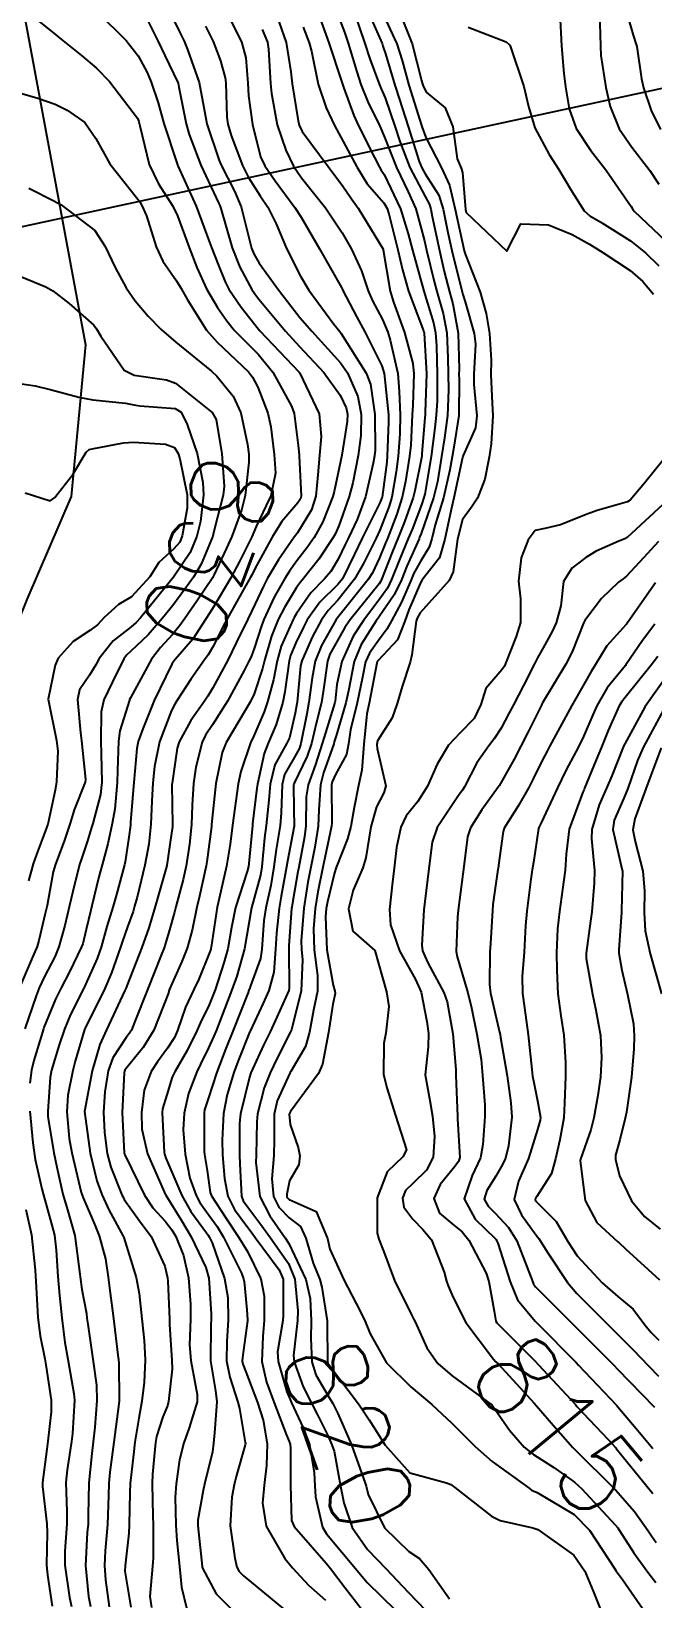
# Model space of a CAD drawing. Header units: metres. Extents: x 307586 to 320046, y 7427249 to 7434250.
# Drawn here: x 319559.4 to 319589.6, y 7427753.2 to 7427829.3 of the extents above; entities that cross this region are included whole.
import ezdxf
from ezdxf.enums import TextEntityAlignment as Align

# ---------------------------------------------------------------- set-up
doc = ezdxf.new("R2010")
doc.units = ezdxf.units.M
doc.header["$MEASUREMENT"] = 0
doc.linetypes.add('CONTINUO', pattern=[0])
for name, color, linetype in [('Cotas', 45, 'Continuous'), ('Curvas de Nivel 1m', 11, 'Continuous'), ('Curvas de Nivel 5m', 15, 'Continuous'), ('TEXTO', 45, 'Continuous'), ('Vias Secundárias', 230, 'Continuous')]:
    doc.layers.add(name, color=color, linetype=linetype)
doc.styles.add('Style-STANDARD', font='STANDARD.shx')

msp = doc.modelspace()

# ---------------------------------------------------------------- linework, layer by layer
at = {"layer": 'Curvas de Nivel 1m', "flags": 128}
for points, elevation in [([(319562.623, 7427830.195), (319564.018, 7427828.826), (319564.596, 7427828.085), (319565.04, 7427827.266), (319565.233, 7427826.81), (319565.565, 7427825.797), (319565.849, 7427824.801), (319566.491, 7427822.833), (319566.504, 7427822.79), (319566.515, 7427822.773), (319566.532, 7427822.738), (319567.414, 7427820.781), (319567.968, 7427819.298), (319568.155, 7427818.773), (319568.475, 7427817.958), (319568.819, 7427817.118), (319569.006, 7427816.762), (319569.594, 7427815.893), (319570.444, 7427814.812), (319570.507, 7427814.739), (319572.413, 7427812.731), (319572.449, 7427812.683), (319573.389, 7427810.71), (319573.477, 7427809.609), (319573.391, 7427808.71), (319573.315, 7427807.749), (319573.218, 7427806.711), (319573.006, 7427806.044), (319572.325, 7427804.938), (319572.236, 7427804.808), (319572.169, 7427804.722), (319571.405, 7427803.63), (319570.881, 7427802.734), (319570.684, 7427802.341), (319570.28, 7427801.484), (319569.927, 7427800.745), (319569.38, 7427799.629), (319568.95, 7427798.759), (319568.229, 7427797.415), (319567.987, 7427797.011), (319567.814, 7427796.774), (319567.157, 7427795.837), (319566.589, 7427794.786), (319566.5, 7427794.485), (319566.248, 7427792.789), (319566.242, 7427792.719), (319566.269, 7427790.789), (319566.26, 7427790.68), (319566.138, 7427789.812), (319566.009, 7427788.908), (319565.985, 7427788.792), (319565.942, 7427788.614), (319565.425, 7427786.8), (319565.119, 7427785.773), (319564.782, 7427784.809), (319564.054, 7427782.949), (319564.017, 7427782.856), (319564.003, 7427782.821), (319563.96, 7427782.729), (319563.067, 7427780.824), (319562.741, 7427780.11), (319562.365, 7427778.835), (319561.994, 7427776.851), (319562.278, 7427774.835), (319562.599, 7427773.489), (319562.834, 7427772.826), (319563.185, 7427772.08), (319563.876, 7427770.811), (319563.912, 7427770.739), (319564.5, 7427768.804), (319564.645, 7427768.032), (319564.783, 7427766.801), (319564.899, 7427765.748), (319564.944, 7427764.799), (319564.891, 7427763.73), (319564.785, 7427762.8), (319564.632, 7427761.975), (319564.439, 7427760.804), (319564.369, 7427760.219), (319564.221, 7427758.805), (319564.198, 7427758.366), (319564.167, 7427756.806), (319564.146, 7427756.397), (319563.964, 7427754.807), (319563.962, 7427754.556), (319564.246, 7427752.804)], 828), ([(319564.63, 7427830.647), (319565.558, 7427828.806), (319565.897, 7427828.101), (319566.528, 7427826.791), (319566.543, 7427826.751), (319566.581, 7427826.557), (319566.929, 7427824.786), (319567.078, 7427824.262), (319567.642, 7427822.779), (319568.514, 7427820.914), (319568.562, 7427820.818), (319568.585, 7427820.769), (319568.615, 7427820.665), (319569.166, 7427818.76), (319569.538, 7427817.818), (319570.119, 7427816.745), (319570.258, 7427816.54), (319570.458, 7427816.28), (319571.748, 7427814.727), (319572.432, 7427813.98), (319573.601, 7427812.708), (319574.402, 7427811.621), (319574.699, 7427810.998), (319574.764, 7427810.694), (319574.748, 7427810.334), (319574.483, 7427808.698), (319574.357, 7427808.087), (319574.105, 7427806.943), (319574.043, 7427806.703), (319573.564, 7427805.475), (319573.138, 7427804.712), (319572.804, 7427804.226), (319572.306, 7427803.574), (319571.942, 7427803.08), (319571.72, 7427802.726), (319571.203, 7427801.812), (319570.705, 7427800.736), (319570.587, 7427800.418), (319570.252, 7427799.378), (319570.076, 7427798.912), (319569.991, 7427798.744), (319569.739, 7427798.249), (319568.937, 7427796.759), (319568.211, 7427795.612), (319567.867, 7427795.113), (319567.707, 7427794.775), (319567.399, 7427793.563), (319567.285, 7427792.779), (319567.221, 7427791.72), (319567.183, 7427790.78), (319567.095, 7427789.824), (319566.935, 7427788.782), (319566.789, 7427788.11), (319566.427, 7427786.787), (319566.357, 7427786.531), (319566.084, 7427785.562), (319565.913, 7427784.955), (319565.856, 7427784.793), (319565.725, 7427784.45), (319565.064, 7427782.805), (319564.447, 7427781.216), (319564.283, 7427780.808), (319564.185, 7427780.654), (319564.028, 7427780.45), (319563.376, 7427779.457), (319563.152, 7427778.823), (319562.982, 7427777.814), (319562.914, 7427776.826), (319562.963, 7427775.83), (319563.105, 7427774.823), (319563.279, 7427774.153), (319563.817, 7427772.812), (319563.852, 7427772.731), (319563.931, 7427772.594), (319564.663, 7427771.545), (319565.229, 7427770.797), (319565.891, 7427769.35), (319566.019, 7427768.789), (319566.039, 7427768.631), (319566.118, 7427766.787), (319566.127, 7427766.52), (319566.239, 7427764.786), (319566.254, 7427764.36), (319566.076, 7427762.787), (319566.019, 7427762.58), (319565.805, 7427762.034), (319565.495, 7427761.094), (319565.438, 7427760.794), (319565.305, 7427759.259), (319565.285, 7427758.795), (319565.314, 7427757.227), (319565.325, 7427756.794), (319565.326, 7427755.187), (319565.298, 7427754.794), (319565.164, 7427753.33), (319565.251, 7427752.794)], 827), ([(319565.841, 7427830.802), (319566.61, 7427829.239), (319566.826, 7427828.788), (319567.003, 7427828.382), (319567.567, 7427826.78), (319567.781, 7427825.568), (319567.941, 7427824.776), (319568.536, 7427823.004), (319568.632, 7427822.769), (319569.272, 7427821.51), (319569.604, 7427820.754), (319569.972, 7427819.267), (319570.098, 7427818.746), (319570.21, 7427818.474), (319570.476, 7427818.023), (319571.412, 7427816.731), (319572.45, 7427815.384), (319573.03, 7427814.714), (319574.42, 7427813.189), (319574.764, 7427812.695), (319575.262, 7427811.547), (319575.423, 7427810.685), (319575.408, 7427809.654), (319575.273, 7427808.686), (319575.019, 7427807.359), (319574.843, 7427806.692), (319574.329, 7427805.279), (319574.156, 7427804.87), (319574.063, 7427804.703), (319573.364, 7427803.653), (319572.623, 7427802.717), (319572.47, 7427802.54), (319572.289, 7427802.29), (319571.694, 7427801.311), (319571.4, 7427800.729), (319571.074, 7427799.919), (319570.729, 7427798.735), (319570.63, 7427798.345), (319570.227, 7427797.12), (319570.047, 7427796.743), (319569.791, 7427796.319), (319568.878, 7427794.76), (319568.681, 7427794.277), (319568.374, 7427792.767), (319568.164, 7427790.781), (319568.152, 7427790.679), (319567.93, 7427788.968), (319567.898, 7427788.772), (319567.574, 7427787.31), (319567.455, 7427786.776), (319567.221, 7427785.649), (319566.98, 7427784.781), (319566.723, 7427784.127), (319566.125, 7427782.789), (319566.102, 7427782.74), (319566.051, 7427782.57), (319565.363, 7427780.797), (319564.852, 7427779.97), (319564.005, 7427778.927), (319563.957, 7427778.857), (319563.94, 7427778.811), (319563.931, 7427778.74), (319563.831, 7427776.812), (319563.922, 7427774.842), (319563.928, 7427774.81), (319563.932, 7427774.79), (319563.952, 7427774.747), (319564.903, 7427772.8), (319565.319, 7427772.188), (319565.92, 7427771.528), (319566.24, 7427771.111), (319566.43, 7427770.785), (319566.806, 7427769.874), (319567.046, 7427768.778), (319567.139, 7427767.509), (319567.138, 7427766.777), (319567.095, 7427765.527), (319567.155, 7427764.777), (319567.464, 7427763.125), (319567.462, 7427762.774), (319567.072, 7427761.505), (319566.82, 7427760.78), (319566.613, 7427759.949), (319566.447, 7427758.783), (319566.397, 7427758.143), (319566.433, 7427756.783), (319566.476, 7427756.038), (319566.6, 7427754.781), (319566.711, 7427753.772), (319566.947, 7427752.777)], 826), ([(319568.632, 7427830.696), (319569.609, 7427828.755), (319569.831, 7427827.987), (319569.929, 7427826.75), (319569.96, 7427826.132), (319570.146, 7427824.746), (319570.54, 7427823.179), (319570.74, 7427822.738), (319571.246, 7427822.012), (319572.201, 7427820.723), (319572.506, 7427820.255), (319573.401, 7427818.711), (319574.464, 7427816.836), (319574.509, 7427816.745), (319574.53, 7427816.699), (319575.192, 7427815.43), (319575.597, 7427814.683), (319576.418, 7427813.036), (319576.536, 7427812.669), (319576.555, 7427812.525), (319576.74, 7427810.667), (319576.75, 7427810.304), (319576.688, 7427808.667), (319576.66, 7427808.367), (319576.431, 7427806.669), (319576.414, 7427806.598), (319576.341, 7427806.429), (319575.475, 7427804.683), (319575.096, 7427803.903), (319574.509, 7427802.697), (319574.29, 7427802.423), (319573.419, 7427801.571), (319572.802, 7427800.715), (319572.621, 7427800.363), (319572.256, 7427799.59), (319571.99, 7427798.979), (319571.921, 7427798.723), (319571.725, 7427797.228), (319571.622, 7427796.726), (319571.304, 7427795.637), (319570.913, 7427794.733), (319570.707, 7427794.223), (319570.385, 7427792.738), (319570.362, 7427792.548), (319570.154, 7427790.812), (319570.145, 7427790.74), (319569.973, 7427788.895), (319569.951, 7427788.743), (319569.886, 7427788.509), (319569.323, 7427786.752), (319569.128, 7427785.789), (319568.949, 7427784.757), (319568.762, 7427784.07), (319568.342, 7427782.766), (319568.046, 7427782.031), (319567.629, 7427781.182), (319567.451, 7427780.776), (319566.978, 7427779.821), (319566.373, 7427778.786), (319566.258, 7427778.53), (319565.992, 7427777.665), (319565.785, 7427776.992), (319565.764, 7427776.792), (319565.856, 7427774.889), (319565.878, 7427774.791), (319565.951, 7427774.599), (319566.723, 7427772.782), (319567.158, 7427772.01), (319567.915, 7427770.97), (319567.999, 7427770.854), (319568.054, 7427770.768), (319568.189, 7427770.485), (319568.797, 7427768.756), (319568.953, 7427767.833), (319568.971, 7427766.753), (319568.901, 7427765.7), (319568.882, 7427764.754), (319569.042, 7427763.968), (319569.439, 7427762.746), (319569.511, 7427762.445), (319569.793, 7427760.796), (319569.803, 7427760.74), (319569.792, 7427760.689), (319569.364, 7427759.151), (319569.261, 7427758.748), (319569.147, 7427758.14), (319569.073, 7427756.75), (319569.291, 7427755.175), (319569.393, 7427754.745), (319569.5, 7427754.533), (319569.709, 7427754.321), (319571.65, 7427752.72)], 824), ([(319574.048, 7427830.706), (319574.611, 7427829.237), (319574.787, 7427828.697), (319575.206, 7427827.308), (319575.409, 7427826.688), (319575.745, 7427825.853), (319576.325, 7427824.674), (319576.555, 7427824.14), (319577.129, 7427822.664), (319577.706, 7427821.474), (319578.069, 7427820.654), (319578.49, 7427819.102), (319578.594, 7427818.648), (319578.96, 7427817.134), (319579.095, 7427816.641), (319579.399, 7427815.583), (319579.579, 7427814.633), (319579.63, 7427813.427), (319579.64, 7427812.632), (319579.649, 7427811.875), (319579.614, 7427810.632), (319579.465, 7427809.545), (319579.321, 7427808.636), (319579.118, 7427807.406), (319578.926, 7427806.641), (319578.325, 7427804.906), (319578.257, 7427804.717), (319578.226, 7427804.651), (319577.635, 7427803.325), (319577.371, 7427802.659), (319577.023, 7427801.925), (319576.275, 7427800.848), (319576.144, 7427800.672), (319575.428, 7427799.509), (319575.078, 7427798.687), (319574.801, 7427797.263), (319574.683, 7427796.693), (319574.207, 7427795.092), (319574.113, 7427794.792), (319574.087, 7427794.701), (319573.6, 7427793.287), (319573.45, 7427792.707), (319573.371, 7427791.497), (319573.335, 7427790.708), (319573.171, 7427789.676), (319572.979, 7427788.711), (319572.837, 7427787.992), (319572.643, 7427786.715), (319572.517, 7427785.145), (319572.529, 7427784.713), (319572.577, 7427784.211), (319572.513, 7427782.713), (319572.034, 7427780.826), (319572.006, 7427780.748), (319571.991, 7427780.72), (319571.334, 7427779.406), (319571.008, 7427778.73), (319570.716, 7427778.012), (319570.386, 7427776.736), (319570.354, 7427776.361), (319570.324, 7427774.736), (319570.312, 7427774.382), (319570.509, 7427772.734), (319570.982, 7427771.788), (319571.741, 7427770.722), (319571.909, 7427770.456), (319572.742, 7427768.707), (319572.949, 7427767.779), (319573.001, 7427766.703), (319572.986, 7427765.839), (319573.024, 7427764.702), (319573.219, 7427764.085), (319573.819, 7427763.064), (319574.052, 7427762.688), (319574.29, 7427762.203), (319574.944, 7427760.678), (319575.614, 7427758.823), (319575.657, 7427758.671), (319575.759, 7427758.278), (319576.553, 7427756.662), (319577.731, 7427755.502), (319578.245, 7427755.159), (319578.702, 7427754.635), (319579.702, 7427753.203)], 819), ([(319575.067, 7427830.252), (319575.598, 7427828.685), (319575.847, 7427827.933), (319576.309, 7427826.674), (319576.389, 7427826.481), (319576.577, 7427826.036), (319577.061, 7427824.665), (319577.295, 7427823.92), (319577.778, 7427822.658), (319578.519, 7427821.256), (319578.736, 7427820.868), (319578.802, 7427820.646), (319578.87, 7427820.282), (319579.214, 7427818.639), (319579.452, 7427817.614), (319579.711, 7427816.631), (319579.873, 7427816.045), (319580.131, 7427814.625), (319580.167, 7427812.874), (319580.165, 7427812.624), (319580.172, 7427812.385), (319580.159, 7427810.624), (319579.913, 7427809.084), (319579.832, 7427808.628), (319579.727, 7427808), (319579.408, 7427806.634), (319579.009, 7427805.319), (319578.844, 7427804.642), (319578.726, 7427804.235), (319578.307, 7427803.584), (319577.975, 7427802.976), (319577.846, 7427802.654), (319577.37, 7427801.572), (319576.892, 7427800.664), (319576.67, 7427800.263), (319576.259, 7427799.718), (319575.822, 7427799.104), (319575.638, 7427798.679), (319575.481, 7427797.927), (319575.227, 7427796.685), (319574.895, 7427795.375), (319574.799, 7427794.691), (319574.711, 7427794.176), (319574.181, 7427793.21), (319574.019, 7427792.858), (319573.985, 7427792.702), (319573.991, 7427790.865), (319573.978, 7427790.702), (319573.665, 7427789.17), (319573.568, 7427788.706), (319573.311, 7427787.508), (319573.183, 7427786.709), (319573.111, 7427785.728), (319573.148, 7427784.704), (319573.304, 7427783.462), (319573.302, 7427782.701), (319573.113, 7427781.773), (319572.92, 7427780.707), (319572.721, 7427780.011), (319572.004, 7427778.797), (319571.977, 7427778.747), (319571.962, 7427778.72), (319571.344, 7427777.372), (319571.2, 7427776.728), (319571.195, 7427775.503), (319571.176, 7427774.728), (319571.08, 7427773.595), (319571.165, 7427772.728), (319571.42, 7427772.218), (319571.923, 7427771.702), (319572.481, 7427771.274), (319572.737, 7427770.708), (319573.096, 7427769.501), (319573.413, 7427768.697), (319573.516, 7427768.332), (319573.763, 7427766.692), (319573.774, 7427766.603), (319573.793, 7427764.691), (319573.802, 7427764.65), (319573.841, 7427764.593), (319575.298, 7427762.675), (319575.805, 7427761.894), (319576.591, 7427760.662), (319577.773, 7427759.324), (319579.553, 7427758.837), (319579.765, 7427758.75), (319579.962, 7427758.618), (319581.749, 7427757.228), (319582.17, 7427757.016), (319583.744, 7427756.648), (319583.988, 7427756.568), (319585.731, 7427755.325), (319586.274, 7427754.544), (319586.672, 7427753.577), (319587.087, 7427752.536)], 818), ([(319575.542, 7427830.686), (319576.317, 7427828.964), (319576.431, 7427828.673), (319576.473, 7427828.543), (319576.598, 7427828.173), (319577.06, 7427826.665), (319577.281, 7427825.958), (319577.705, 7427824.659), (319578.241, 7427822.95), (319578.356, 7427822.652), (319578.53, 7427822.355), (319579.192, 7427821.312), (319579.394, 7427820.637), (319579.625, 7427819.504), (319579.817, 7427818.63), (319579.944, 7427818.094), (319580.32, 7427816.622), (319580.347, 7427816.507), (319580.458, 7427816.148), (319580.908, 7427814.615), (319580.96, 7427814.09), (319580.878, 7427812.615), (319580.892, 7427812.131), (319581.03, 7427810.614), (319580.967, 7427810.031), (319580.364, 7427808.694), (319580.346, 7427808.638), (319580.343, 7427808.62), (319580.338, 7427808.596), (319579.923, 7427806.626), (319579.782, 7427806.073), (319579.478, 7427804.633), (319579.219, 7427803.726), (319578.377, 7427802.649), (319578.291, 7427802.501), (319577.736, 7427801.197), (319577.538, 7427800.657), (319577.177, 7427799.743), (319576.244, 7427798.739), (319576.211, 7427798.703), (319576.2, 7427798.671), (319576.185, 7427798.614), (319575.801, 7427796.676), (319575.692, 7427796.153), (319575.551, 7427794.68), (319575.448, 7427793.417), (319575.293, 7427792.683), (319575.079, 7427791.603), (319574.912, 7427790.689), (319574.75, 7427790.085), (319574.209, 7427788.699), (319574.12, 7427788.433), (319573.779, 7427787.031), (319573.726, 7427786.704), (319573.696, 7427786.301), (319573.761, 7427784.695), (319574.057, 7427782.992), (319574.15, 7427782.689), (319574.161, 7427782.579), (319574.047, 7427782.064), (319573.843, 7427780.693), (319573.549, 7427779.157), (319573.343, 7427778.7), (319571.984, 7427776.857), (319571.936, 7427776.767), (319571.927, 7427776.721), (319571.978, 7427776.227), (319572.36, 7427775.107), (319572.452, 7427774.713), (319572.395, 7427774.275), (319571.945, 7427773.493), (319571.811, 7427772.845), (319571.822, 7427772.721), (319571.858, 7427772.647), (319571.932, 7427772.592), (319573.237, 7427772.011), (319573.792, 7427770.692), (319573.905, 7427770.182), (319574.584, 7427768.683), (319575.369, 7427767.174), (319575.607, 7427766.673), (319575.857, 7427766.067), (319576.653, 7427764.662), (319577.826, 7427763.501), (319578.855, 7427762.634), (319579.352, 7427762.171), (319579.804, 7427761.745), (319580.943, 7427760.608), (319581.782, 7427759.878), (319583.564, 7427758.573), (319583.681, 7427758.49), (319583.762, 7427758.457), (319583.954, 7427758.375), (319585.75, 7427757.3), (319586.5, 7427756.542), (319587.724, 7427754.662), (319587.776, 7427754.581), (319587.813, 7427754.529), (319588.096, 7427754.145), (319589.227, 7427752.507)], 817), ([(319586.98, 7427830.195), (319587.022, 7427828.546), (319587.051, 7427828.093), (319587.288, 7427826.543), (319587.497, 7427825.617), (319587.931, 7427824.536), (319588.55, 7427823.642), (319589.416, 7427822.517), (319589.867, 7427821.851)], 812), ([(319588.187, 7427830.534), (319588.611, 7427829.082), (319588.751, 7427828.674), (319588.79, 7427828.527), (319589.023, 7427826.959), (319589.124, 7427826.522), (319589.492, 7427825.436), (319589.939, 7427824.509)], 811), ([(319559.536, 7427829.964), (319560.606, 7427829.092), (319560.882, 7427828.866), (319561.847, 7427828.103), (319562.589, 7427827.487), (319563.208, 7427826.834), (319564.565, 7427825.055), (319564.636, 7427824.891), (319564.658, 7427824.819), (319564.688, 7427824.691), (319565.134, 7427822.811), (319565.596, 7427821.876), (319566.285, 7427820.793), (319566.506, 7427820.322), (319567.069, 7427818.784), (319567.443, 7427817.811), (319567.915, 7427816.775), (319568.454, 7427815.863), (319568.898, 7427815.214), (319569.281, 7427814.757), (319570.426, 7427813.599), (319571.129, 7427812.733), (319572.046, 7427811.074), (319572.163, 7427810.722), (319572.37, 7427809.178), (319572.408, 7427808.72), (319572.41, 7427808.672), (319572.508, 7427806.718), (319572.475, 7427806.585), (319572.34, 7427806.397), (319571.567, 7427805.492), (319571.102, 7427804.732), (319570.821, 7427804.229), (319570.301, 7427803.252), (319570.127, 7427802.911), (319570.037, 7427802.744), (319569.698, 7427802.16), (319568.916, 7427800.76), (319568.694, 7427800.336), (319568.253, 7427799.451), (319568, 7427799.019), (319567.821, 7427798.774), (319567.167, 7427797.848), (319566.479, 7427796.787), (319566.381, 7427796.629), (319566.218, 7427796.316), (319565.645, 7427794.798), (319565.394, 7427793.593), (319565.321, 7427792.803), (319565.268, 7427791.907), (319565.218, 7427790.804), (319565.118, 7427789.825), (319564.932, 7427788.808), (319564.556, 7427787.261), (319564.431, 7427786.815), (319564.354, 7427786.562), (319564.088, 7427785.813), (319563.832, 7427785.067), (319563.753, 7427784.823), (319563.307, 7427783.581), (319562.982, 7427782.831), (319562.034, 7427780.903), (319562.012, 7427780.861), (319562.005, 7427780.84), (319561.552, 7427779.303), (319561.426, 7427778.846), (319561.186, 7427777.653), (319561.142, 7427776.848), (319561.257, 7427775.554), (319561.386, 7427774.846), (319561.844, 7427772.931), (319561.869, 7427772.841), (319561.882, 7427772.79), (319561.931, 7427772.672), (319562.483, 7427771.396), (319562.714, 7427770.828), (319563.016, 7427769.703), (319563.15, 7427768.821), (319563.232, 7427768.175), (319563.406, 7427766.817), (319563.615, 7427765.034), (319563.647, 7427764.813), (319563.66, 7427764.642), (319563.679, 7427762.812), (319563.669, 7427762.67), (319563.425, 7427760.816), (319563.23, 7427759.36), (319563.179, 7427758.819), (319563.161, 7427758.223), (319563.111, 7427756.819), (319562.999, 7427755.546), (319562.966, 7427754.821), (319563.017, 7427754.132), (319563.201, 7427752.817)], 829), ([(319571.337, 7427830.024), (319571.783, 7427828.728), (319572.005, 7427827.309), (319572.065, 7427826.725), (319572.362, 7427824.924), (319572.412, 7427824.722), (319572.558, 7427824.417), (319573.816, 7427822.707), (319574.523, 7427821.749), (319574.958, 7427821.134), (319575.269, 7427820.689), (319576.483, 7427818.692), (319576.49, 7427818.67), (319576.825, 7427816.666), (319576.993, 7427816.129), (319577.526, 7427814.659), (319577.92, 7427813.156), (319577.97, 7427812.654), (319577.922, 7427811.13), (319577.899, 7427810.655), (319577.832, 7427809.194), (319577.77, 7427808.656), (319577.576, 7427807.432), (319577.408, 7427806.659), (319577.151, 7427805.846), (319576.696, 7427804.666), (319576.588, 7427804.398), (319576.309, 7427803.729), (319575.97, 7427803.002), (319575.765, 7427802.678), (319574.274, 7427800.803), (319574.225, 7427800.749), (319574.192, 7427800.701), (319573.489, 7427799.473), (319573.187, 7427798.711), (319573.042, 7427797.905), (319572.887, 7427796.713), (319572.78, 7427796.151), (319572.496, 7427794.717), (319572.427, 7427794.491), (319572.193, 7427794.056), (319571.702, 7427793.203), (319571.588, 7427792.726), (319571.542, 7427791.344), (319571.484, 7427790.727), (319571.3, 7427789.563), (319571.19, 7427788.729), (319571.03, 7427787.815), (319570.788, 7427786.733), (319570.704, 7427786.127), (319570.607, 7427784.735), (319570.533, 7427784.279), (319570.056, 7427782.949), (319569.999, 7427782.796), (319569.977, 7427782.741), (319569.936, 7427782.626), (319569.202, 7427780.752), (319568.861, 7427779.917), (319568.417, 7427778.764), (319567.99, 7427777.465), (319567.822, 7427776.934), (319567.796, 7427776.772), (319567.809, 7427774.917), (319567.825, 7427774.771), (319567.945, 7427773.986), (319568.096, 7427772.928), (319568.156, 7427772.767), (319568.857, 7427771.691), (319569.486, 7427770.746), (319569.903, 7427770.06), (319570.547, 7427768.733), (319570.711, 7427767.895), (319570.713, 7427766.732), (319570.646, 7427765.937), (319570.606, 7427764.732), (319570.834, 7427763.719), (319571.199, 7427762.726), (319571.797, 7427761.147), (319571.922, 7427760.846), (319571.971, 7427760.717), (319571.998, 7427760.509), (319571.995, 7427758.717), (319572.048, 7427757.017), (319572.176, 7427756.714), (319573.717, 7427754.937), (319573.925, 7427754.688), (319574.636, 7427753.749), (319575.468, 7427752.672)], 822), ([(319572.614, 7427829.466), (319572.896, 7427828.717), (319573.003, 7427828.312), (319573.332, 7427826.713), (319573.722, 7427825.558), (319574.122, 7427824.704), (319574.551, 7427823.927), (319575.202, 7427822.69), (319575.716, 7427821.873), (319576.516, 7427820.953), (319576.683, 7427820.668), (319576.766, 7427820.411), (319577.205, 7427818.663), (319577.433, 7427817.7), (319577.714, 7427816.657), (319578.444, 7427814.731), (319578.466, 7427814.673), (319578.47, 7427814.65), (319578.474, 7427814.618), (319578.586, 7427812.647), (319578.531, 7427810.784), (319578.521, 7427810.648), (319578.51, 7427810.529), (319578.365, 7427808.775), (319578.356, 7427808.657), (319578.022, 7427806.977), (319577.938, 7427806.654), (319577.52, 7427805.469), (319577.2, 7427804.661), (319576.942, 7427804.035), (319576.414, 7427802.669), (319576.374, 7427802.587), (319576.291, 7427802.467), (319574.869, 7427800.691), (319574.628, 7427800.334), (319574.258, 7427799.685), (319573.9, 7427799.052), (319573.782, 7427798.705), (319573.598, 7427797.337), (319573.489, 7427796.707), (319573.24, 7427795.682), (319573.008, 7427794.712), (319572.807, 7427794.1), (319572.174, 7427792.795), (319572.15, 7427792.743), (319572.143, 7427792.72), (319572.161, 7427791.495), (319572.167, 7427790.72), (319572.169, 7427790.704), (319572.152, 7427790.627), (319571.846, 7427789.004), (319571.799, 7427788.723), (319571.534, 7427787.301), (319571.436, 7427786.727), (319571.306, 7427785.513), (319571.271, 7427784.728), (319571.184, 7427783.611), (319570.938, 7427782.731), (319570.662, 7427782.118), (319570.033, 7427780.762), (319570.025, 7427780.74), (319569.45, 7427779.31), (319569.243, 7427778.751), (319568.914, 7427777.678), (319568.736, 7427776.759), (319568.67, 7427775.466), (319568.701, 7427774.759), (319568.795, 7427773.607), (319568.954, 7427772.755), (319569.28, 7427772.103), (319569.918, 7427771.233), (319570.126, 7427770.949), (319570.284, 7427770.736), (319571.446, 7427769.168), (319571.642, 7427768.722), (319571.64, 7427766.948), (319571.617, 7427766.722), (319571.367, 7427765.198), (319571.386, 7427764.724), (319571.818, 7427763.261), (319571.971, 7427762.874), (319572.04, 7427762.717), (319572.608, 7427761.515), (319572.91, 7427760.703), (319573.145, 7427759.327), (319573.174, 7427758.699), (319573.211, 7427758.152), (319573.543, 7427756.693), (319573.738, 7427756.362), (319575.146, 7427754.676), (319575.713, 7427754.01), (319577.079, 7427752.656)], 821), ([(319576.62, 7427829.814), (319577.148, 7427828.665), (319577.406, 7427827.851), (319577.734, 7427826.658), (319578.263, 7427824.956), (319578.357, 7427824.652), (319578.555, 7427824.117), (319579.325, 7427822.638), (319579.7, 7427821.808), (319579.984, 7427820.628), (319580.404, 7427818.702), (319580.421, 7427818.621), (319580.434, 7427818.573), (319580.481, 7427818.425), (319581.197, 7427816.613), (319581.478, 7427815.585), (319581.652, 7427814.608), (319581.719, 7427813.311), (319581.71, 7427812.607), (319581.772, 7427811.234), (319581.808, 7427810.606), (319581.725, 7427809.254), (319581.632, 7427808.607), (319581.425, 7427807.537), (319581.068, 7427806.613), (319580.778, 7427806.176), (319580.332, 7427805.575), (319580.091, 7427804.623), (319579.877, 7427803.048), (319579.689, 7427802.629), (319578.277, 7427801.049), (319578.132, 7427800.794), (319578.089, 7427800.652), (319577.881, 7427799.021), (319577.794, 7427798.654), (319577.413, 7427797.476), (319577.161, 7427796.661), (319576.927, 7427795.952), (319576.205, 7427794.84), (319576.185, 7427794.67), (319576.2, 7427794.467), (319576.622, 7427792.666), (319576.521, 7427792.315), (319576.163, 7427791.633), (319575.897, 7427790.674), (319575.65, 7427789.158), (319575.503, 7427788.679), (319575.025, 7427787.599), (319574.806, 7427786.689), (319575.015, 7427785.604), (319576.083, 7427784.67), (319576.655, 7427782.664), (319576.764, 7427781.944), (319576.622, 7427780.664), (319576.52, 7427780.171), (319576.508, 7427778.665), (319576.658, 7427778.002), (319577.087, 7427776.659), (319577.618, 7427775.002), (319577.436, 7427774.655), (319576.68, 7427773.934), (319576.195, 7427772.667), (319576.204, 7427770.955), (319576.275, 7427770.666), (319576.522, 7427770.045), (319577.035, 7427768.658), (319577.866, 7427766.983), (319577.978, 7427766.763), (319578.032, 7427766.647), (319578.599, 7427765.388), (319579.14, 7427764.631), (319579.834, 7427764.033), (319581.779, 7427762.6), (319581.813, 7427762.561), (319582.61, 7427761.397), (319583.323, 7427760.577), (319583.787, 7427760.208), (319584.763, 7427759.575), (319585.768, 7427758.876), (319586.131, 7427758.546), (319587.746, 7427756.793), (319587.866, 7427756.65), (319587.953, 7427756.527), (319588.654, 7427755.438), (319589.32, 7427754.506), (319589.715, 7427753.996)], 816), ([(319580.616, 7427829.465), (319582.453, 7427828.753), (319582.603, 7427828.633), (319582.625, 7427828.6), (319582.642, 7427828.56), (319583.303, 7427826.593), (319583.537, 7427825.627), (319583.849, 7427824.587), (319584.544, 7427823.295), (319585.015, 7427822.573), (319585.577, 7427821.618), (319586.24, 7427820.554), (319586.51, 7427820.322), (319587.047, 7427820.002), (319588.491, 7427819.099), (319589.213, 7427818.519), (319589.857, 7427817.89)], 814), ([(319585.057, 7427830.143), (319585.138, 7427828.572), (319585.245, 7427827.225), (319585.327, 7427826.569), (319585.511, 7427825.504), (319585.848, 7427824.561), (319586.547, 7427823.509), (319587.296, 7427822.542), (319588.515, 7427820.762), (319588.604, 7427820.618), (319588.681, 7427820.527), (319590.488, 7427818.82)], 813), ([(319570.612, 7427829.356), (319570.869, 7427828.737), (319570.931, 7427828.405), (319571.019, 7427826.736), (319571.066, 7427826.247), (319571.352, 7427824.732), (319571.766, 7427823.507), (319572.142, 7427822.724), (319572.527, 7427822.161), (319573.689, 7427820.708), (319574.495, 7427819.498), (319574.956, 7427818.693), (319575.436, 7427817.649), (319575.755, 7427816.681), (319575.966, 7427816.186), (319576.449, 7427815.286), (319576.706, 7427814.667), (319576.827, 7427814.276), (319577.191, 7427812.662), (319577.267, 7427811.798), (319577.304, 7427810.661), (319577.295, 7427809.745), (319577.217, 7427808.661), (319577.122, 7427807.895), (319576.909, 7427806.664), (319576.783, 7427806.221), (319576.327, 7427805.058), (319576.15, 7427804.673), (319575.537, 7427803.449), (319575.102, 7427802.688), (319574.283, 7427801.662), (319573.821, 7427801.161), (319573.49, 7427800.708), (319573.061, 7427799.912), (319572.539, 7427798.717), (319572.482, 7427798.477), (319572.318, 7427796.719), (319572.303, 7427796.638), (319572.218, 7427796.184), (319571.936, 7427794.992), (319571.812, 7427794.724), (319571.237, 7427793.679), (319571.001, 7427792.732), (319570.941, 7427791.956), (319570.809, 7427790.733), (319570.735, 7427790.143), (319570.602, 7427788.735), (319570.532, 7427788.323), (319570.103, 7427786.74), (319569.768, 7427784.745), (319569.388, 7427783.425), (319569.149, 7427782.754), (319568.603, 7427781.326), (319568.378, 7427780.765), (319568.279, 7427780.516), (319568.02, 7427779.938), (319567.627, 7427779.155), (319567.442, 7427778.776), (319567.048, 7427777.723), (319566.826, 7427776.782), (319566.786, 7427775.966), (319566.875, 7427774.781), (319567.105, 7427773.615), (319567.413, 7427772.775), (319567.598, 7427772.442), (319567.925, 7427771.98), (319568.428, 7427771.272), (319568.748, 7427770.757), (319569.612, 7427769.019), (319569.718, 7427768.742), (319569.742, 7427768.602), (319569.868, 7427767.237), (319569.908, 7427766.74), (319569.906, 7427766.695), (319569.857, 7427766.351), (319569.661, 7427764.917), (319569.653, 7427764.743), (319569.686, 7427764.597), (319569.828, 7427764.218), (319570.389, 7427762.734), (319570.661, 7427761.874), (319570.852, 7427760.729), (319570.824, 7427759.683), (319570.71, 7427758.731), (319570.639, 7427757.846), (319570.818, 7427756.729), (319571.72, 7427755.172), (319572.083, 7427754.714), (319572.869, 7427753.867), (319573.697, 7427753.144)], 823), ([(319559.297, 7427821.655), (319560.515, 7427821.052), (319560.871, 7427820.856), (319562.494, 7427819.609), (319563.003, 7427818.835), (319563.485, 7427817.817), (319564.016, 7427816.824), (319564.457, 7427816.192), (319565.082, 7427815.443), (319565.714, 7427814.801), (319566.434, 7427814.185), (319568.161, 7427812.773), (319568.411, 7427812.538), (319569.206, 7427811.563), (319569.58, 7427810.752), (319569.901, 7427809.216), (319569.97, 7427808.746), (319569.978, 7427808.365), (319569.794, 7427806.748), (319569.612, 7427806.027), (319569.141, 7427804.758), (319568.883, 7427804.192), (319568.295, 7427802.92), (319568.245, 7427802.82), (319568.222, 7427802.771), (319567.447, 7427801.612), (319566.871, 7427800.784), (319566.617, 7427800.437), (319566.261, 7427800.007), (319565.684, 7427799.366), (319565.249, 7427798.805), (319564.224, 7427796.921), (319564.189, 7427796.854), (319564.177, 7427796.82), (319563.708, 7427795.325), (319563.647, 7427794.826), (319563.606, 7427793.399), (319563.588, 7427792.826), (319563.463, 7427791.523), (319563.343, 7427790.828), (319563.13, 7427789.838), (319562.861, 7427788.833), (319562.7, 7427788.251), (319562.361, 7427786.837), (319562.31, 7427786.628), (319562.086, 7427785.694), (319561.918, 7427784.998), (319561.86, 7427784.842), (319561.273, 7427783.636), (319560.859, 7427782.852), (319560.597, 7427782.305), (319560.034, 7427780.939), (319560.007, 7427780.86), (319559.541, 7427779.336), (319559.424, 7427778.869), (319559.355, 7427778.228)], 831), ([(319558.948, 7427817.363), (319560.123, 7427816.865), (319560.46, 7427816.672), (319561.247, 7427816.06), (319562.445, 7427815.014), (319562.584, 7427814.839), (319562.794, 7427814.48), (319563.918, 7427812.825), (319564.411, 7427812.593), (319565.969, 7427812.357), (319566.407, 7427812.191), (319568.194, 7427810.772), (319568.388, 7427810.432), (319568.665, 7427808.765), (319568.781, 7427807.197), (319568.731, 7427806.764), (319568.327, 7427805.199), (319568.247, 7427804.848), (319568.225, 7427804.771), (319567.659, 7427803.42), (319567.285, 7427802.78), (319566.872, 7427802.199), (319566.279, 7427801.417), (319565.785, 7427800.797), (319565.082, 7427799.986), (319564.249, 7427799.193), (319564.054, 7427799.014), (319563.91, 7427798.823), (319563.358, 7427797.702), (319562.939, 7427796.833), (319562.804, 7427796.247), (319562.795, 7427794.834), (319562.81, 7427794.211), (319562.832, 7427792.833), (319562.769, 7427792.232), (319562.399, 7427790.838), (319562.344, 7427790.644), (319562.14, 7427789.983), (319561.846, 7427789.124), (319561.756, 7427788.844), (319561.426, 7427787.531), (319561.273, 7427786.848), (319561.05, 7427785.889), (319560.761, 7427784.853), (319560.557, 7427784.366), (319560.058, 7427783.409), (319559.803, 7427782.864), (319559.65, 7427782.467), (319559.097, 7427780.874)], 832), ([(319558.407, 7427812.253), (319559.601, 7427812.068), (319560.403, 7427811.879), (319561.721, 7427811.526), (319562.398, 7427811.381), (319563.991, 7427811.23), (319564.396, 7427811.14), (319564.676, 7427811.096), (319566.395, 7427810.971), (319566.681, 7427810.787), (319566.979, 7427810.189), (319567.466, 7427808.779), (319567.74, 7427807.385), (319567.764, 7427806.776), (319567.62, 7427805.487), (319567.456, 7427804.779), (319567.119, 7427803.974), (319566.311, 7427802.79), (319564.711, 7427800.813), (319564.508, 7427800.578), (319564.266, 7427800.373), (319563.395, 7427799.689), (319562.709, 7427798.835), (319562.543, 7427798.534), (319562.235, 7427798.026), (319561.759, 7427797.313), (319561.662, 7427796.846), (319561.81, 7427795.232), (319561.859, 7427794.843), (319562.047, 7427792.968), (319562.027, 7427792.841), (319561.505, 7427791.501), (319561.304, 7427790.848), (319561.018, 7427789.973), (319560.589, 7427788.855), (319560.485, 7427788.49), (319560.188, 7427786.859), (319560.174, 7427786.788), (319560.097, 7427786.467), (319559.784, 7427785.158), (319559.702, 7427784.866), (319559.43, 7427784.233), (319558.846, 7427782.878)], 833), ([(319559.114, 7427806.878), (319560.337, 7427806.492), (319560.553, 7427806.644), (319560.72, 7427806.856), (319561.433, 7427807.768), (319562.087, 7427808.843), (319562.231, 7427808.975), (319562.366, 7427809.018), (319563.89, 7427809.305), (319564.371, 7427809.33), (319565.928, 7427809.238), (319566.367, 7427809.083), (319566.549, 7427808.788), (319566.627, 7427808.521), (319566.986, 7427806.784), (319566.98, 7427806.14), (319566.735, 7427804.786), (319566.62, 7427804.485), (319566.313, 7427804.137), (319565.607, 7427803.497), (319565.172, 7427802.807), (319564.283, 7427801.836), (319563.641, 7427801.464), (319562.959, 7427800.833), (319562.627, 7427800.477), (319562.263, 7427800.195), (319561.447, 7427799.656), (319560.72, 7427798.855), (319560.579, 7427798.517), (319560.241, 7427796.86), (319560.648, 7427794.855), (319560.702, 7427794.34), (319560.635, 7427792.855), (319560.569, 7427792.456), (319560.238, 7427790.859), (319560.218, 7427790.794), (319560.149, 7427790.617), (319559.666, 7427789.331), (319559.513, 7427788.869), (319559.29, 7427788.048)], 834), ([(319590.261, 7427806.501), (319588.325, 7427804.705), (319588.217, 7427804.638), (319587.925, 7427804.534), (319586.812, 7427804.048), (319586.311, 7427803.746), (319585.644, 7427803.219), (319585.242, 7427802.566), (319585.106, 7427801.392), (319584.881, 7427800.571), (319584.69, 7427800.15), (319584.255, 7427799.362), (319583.968, 7427798.862), (319583.827, 7427798.584), (319583.287, 7427797.534), (319582.802, 7427796.594), (319582.607, 7427796.208), (319582.211, 7427795.454), (319581.877, 7427794.933), (319581.615, 7427794.606), (319581.024, 7427793.778), (319580.43, 7427792.617), (319580.334, 7427792.456), (319580.169, 7427792.237), (319579.104, 7427790.636), (319578.86, 7427789.921), (319578.707, 7427788.641), (319578.506, 7427787.043), (319578.465, 7427786.645), (319578.361, 7427784.921), (319578.39, 7427784.645), (319578.652, 7427784.064), (319579.428, 7427782.629), (319579.594, 7427782.172), (319579.867, 7427780.622), (319580.007, 7427778.888), (319580.014, 7427778.62), (319580.097, 7427776.619), (319580.101, 7427776.5), (319580.2, 7427774.618), (319580.141, 7427774.437), (319579.956, 7427774.187), (319579.255, 7427773.318), (319578.937, 7427772.635), (319579.223, 7427771.928), (319579.92, 7427771.349), (319580.318, 7427771.017), (319580.644, 7427770.613), (319581.479, 7427769.015), (319581.62, 7427768.603), (319581.869, 7427767.16), (319581.954, 7427766.689), (319581.995, 7427766.598), (319582.94, 7427765.67), (319583.845, 7427764.75), (319584.016, 7427764.568), (319585.814, 7427762.634), (319585.89, 7427762.549), (319587.397, 7427760.934), (319587.773, 7427760.53), (319587.793, 7427760.508), (319589.421, 7427758.505), (319589.574, 7427758.316)], 814), ([(319589.848, 7427804.507), (319589.114, 7427803.715), (319588.298, 7427802.838), (319588.13, 7427802.697), (319587.906, 7427802.534), (319587.08, 7427801.747), (319586.274, 7427800.688), (319586.21, 7427800.551), (319585.651, 7427799.16), (319585.347, 7427798.563), (319584.224, 7427796.687), (319584.188, 7427796.616), (319584.166, 7427796.581), (319583.522, 7427795.275), (319583.17, 7427794.59), (319582.835, 7427793.952), (319582.176, 7427792.778), (319582.108, 7427792.666), (319582.066, 7427792.601), (319581.28, 7427791.49), (319580.718, 7427790.614), (319580.572, 7427790.19), (319580.386, 7427788.617), (319580.358, 7427788.38), (319580.122, 7427786.62), (319580.12, 7427786.602), (319580.1, 7427786.301), (319580.034, 7427784.621), (319580.079, 7427784.362), (319580.592, 7427782.615), (319580.768, 7427781.89), (319581.035, 7427780.61), (319581.235, 7427779.387), (319581.313, 7427778.607), (319581.419, 7427777.175), (319581.419, 7427776.606), (319581.318, 7427775.258), (319581.204, 7427774.608), (319580.806, 7427773.755), (319580.423, 7427772.615), (319580.95, 7427771.636), (319581.914, 7427770.698), (319581.961, 7427770.647), (319581.991, 7427770.599), (319582.044, 7427770.465), (319582.656, 7427768.588), (319583.008, 7427767.717), (319583.864, 7427766.68), (319583.982, 7427766.569), (319585.844, 7427764.67), (319585.961, 7427764.549), (319587.814, 7427762.602), (319587.878, 7427762.529), (319588.758, 7427761.471), (319589.573, 7427760.503)], 813), ([(319589.699, 7427802.509), (319588.368, 7427800.623), (319588.303, 7427800.53), (319588.289, 7427800.513), (319588.272, 7427800.491), (319587.341, 7427799.455), (319586.78, 7427798.545), (319586.583, 7427798.203), (319586.234, 7427797.616), (319585.635, 7427796.559), (319584.956, 7427795.314), (319584.563, 7427794.575), (319584.44, 7427794.335), (319584.192, 7427793.848), (319583.76, 7427793.003), (319583.546, 7427792.586), (319583.053, 7427791.702), (319582.36, 7427790.598), (319582.301, 7427790.448), (319582.131, 7427789.171), (319582.062, 7427788.662), (319582.055, 7427788.601), (319581.813, 7427786.896), (319581.783, 7427786.603), (319581.688, 7427785.003), (319581.665, 7427784.604), (319581.644, 7427783.019), (319581.702, 7427782.604), (319582.038, 7427781.12), (319582.137, 7427780.701), (319582.157, 7427780.598), (319582.176, 7427780.453), (319582.497, 7427778.593), (319582.683, 7427777.283), (319582.723, 7427776.589), (319582.574, 7427775.196), (319582.42, 7427774.593), (319582.275, 7427774.278), (319581.95, 7427773.719), (319581.522, 7427773.022), (319581.392, 7427772.605), (319581.581, 7427772.255), (319581.926, 7427771.92), (319582.563, 7427771.234), (319582.964, 7427770.584), (319583.673, 7427768.786), (319583.742, 7427768.572), (319583.782, 7427768.472), (319583.881, 7427768.343), (319585.674, 7427766.552), (319585.861, 7427766.362), (319587.685, 7427764.532), (319587.841, 7427764.369), (319589.644, 7427762.503)], 812), ([(319589.67, 7427800.509), (319589.072, 7427799.707), (319588.265, 7427798.53), (319588.243, 7427798.498), (319587.356, 7427797.414), (319586.851, 7427796.544), (319586.655, 7427796.109), (319586.208, 7427795.057), (319585.961, 7427794.554), (319585.35, 7427793.398), (319584.94, 7427792.568), (319584.156, 7427790.865), (319584.061, 7427790.674), (319584.025, 7427790.581), (319583.772, 7427788.94), (319583.722, 7427788.584), (319583.657, 7427788.123), (319583.459, 7427786.58), (319583.399, 7427785.884), (319583.323, 7427784.581), (319583.236, 7427783.411), (319583.249, 7427782.582), (319583.347, 7427781.882), (319583.524, 7427780.578), (319583.692, 7427778.891), (319583.732, 7427778.574), (319583.773, 7427778.345), (319583.99, 7427777.296), (319584.114, 7427776.569), (319584.106, 7427776.444), (319583.977, 7427775.987), (319583.535, 7427774.576), (319583.049, 7427773.481), (319582.844, 7427772.586), (319583.191, 7427771.847), (319583.916, 7427770.852), (319584.032, 7427770.687), (319584.112, 7427770.568), (319584.471, 7427769.997), (319585.43, 7427768.555), (319585.878, 7427768.033), (319587.373, 7427766.535), (319587.858, 7427766.051), (319588.622, 7427765.29), (319589.377, 7427764.507), (319589.836, 7427764.013)], 811), ([(319590.238, 7427797.96), (319589.196, 7427796.515), (319588.205, 7427794.697), (319588.152, 7427794.582), (319588.131, 7427794.531), (319587.58, 7427793.138), (319587.324, 7427792.538), (319586.971, 7427791.735), (319586.614, 7427790.545), (319586.596, 7427790.095), (319586.742, 7427788.544), (319586.73, 7427787.93), (319586.603, 7427786.545), (319586.546, 7427786.098), (319586.337, 7427784.547), (319586.342, 7427784.285), (319586.637, 7427782.544), (319586.807, 7427781.781), (319587.032, 7427780.54), (319587.078, 7427779.479), (319587.023, 7427778.54), (319586.901, 7427777.634), (319586.706, 7427776.543), (319586.554, 7427775.967), (319586.058, 7427774.549), (319586.046, 7427774.464), (319586.291, 7427772.546), (319586.853, 7427771.471), (319587.869, 7427770.53), (319587.912, 7427770.495), (319588.241, 7427770.192), (319589.886, 7427768.69)], 809), ([(319590.104, 7427796.384), (319589.092, 7427794.517), (319588.821, 7427793.893), (319588.355, 7427792.527), (319588.168, 7427792.06), (319587.692, 7427791), (319587.631, 7427790.535), (319588.087, 7427788.567), (319588.094, 7427788.53), (319588.048, 7427786.586), (319588.047, 7427786.531), (319587.913, 7427784.703), (319587.92, 7427784.532), (319588.071, 7427783.712), (319588.343, 7427782.526), (319588.625, 7427781.107), (319588.659, 7427780.521), (319588.639, 7427779.905), (319588.527, 7427778.522), (319588.288, 7427776.828), (319588.23, 7427776.526), (319587.972, 7427775.475), (319587.763, 7427774.734), (319587.751, 7427774.532), (319587.951, 7427773.736), (319588.528, 7427772.521), (319589.172, 7427771.758), (319589.919, 7427771.153)], 808), ([(319589.971, 7427794.503), (319589.487, 7427793.207), (319589.237, 7427792.514), (319588.698, 7427791.062), (319588.606, 7427790.523), (319588.708, 7427789.958), (319589.077, 7427788.516), (319589.165, 7427787.566), (319589.151, 7427786.514), (319589.203, 7427785.622), (319589.438, 7427784.51), (319589.986, 7427782.569)], 807), ([(319559.349, 7427776.87), (319559.496, 7427775.331), (319559.553, 7427774.866), (319559.61, 7427774.526), (319559.935, 7427773.109), (319559.994, 7427772.859), (319560.41, 7427771.348), (319560.537, 7427770.854), (319560.626, 7427770.129), (319560.708, 7427768.852), (319560.791, 7427767.933), (319560.893, 7427766.85), (319561.052, 7427765.641), (319561.187, 7427764.846), (319561.486, 7427763.174), (319561.509, 7427762.843), (319561.41, 7427761.231), (319561.364, 7427760.844), (319561.153, 7427759.465), (319561.1, 7427758.847), (319561.142, 7427757.453), (319561.147, 7427756.846), (319561.045, 7427755.525), (319561.052, 7427754.847), (319561.269, 7427753.273), (319561.361, 7427752.843)], 831), ([(319559.153, 7427772.099), (319559.432, 7427770.867), (319559.598, 7427769.154), (319559.62, 7427768.864), (319559.638, 7427768.621), (319559.733, 7427766.862), (319559.85, 7427765.97), (319560.068, 7427764.858), (319560.123, 7427764.564), (319560.376, 7427762.854), (319560.382, 7427762.28), (319560.227, 7427760.856), (319560.175, 7427760.469), (319559.959, 7427758.858), (319559.961, 7427758.658), (319560.174, 7427756.856), (319560.181, 7427756.411), (319560.163, 7427754.855), (319560.198, 7427754.365), (319560.437, 7427752.853)], 832)]:
    msp.add_lwpolyline(points, dxfattribs=dict(at, elevation=elevation))
at = {"layer": 'Curvas de Nivel 5m', "flags": 128}
for points, elevation in [([(319567.873, 7427829.519), (319568.242, 7427828.774), (319568.594, 7427827.838), (319568.83, 7427827.011), (319568.86, 7427826.766), (319568.909, 7427825.108), (319568.947, 7427824.764), (319569.109, 7427824.207), (319569.657, 7427822.753), (319569.947, 7427822.169), (319570.518, 7427821.294), (319570.891, 7427820.736), (319571.297, 7427819.936), (319571.79, 7427818.727), (319572.47, 7427817.382), (319572.889, 7427816.716), (319574.091, 7427815.059), (319574.379, 7427814.701), (319574.442, 7427814.613), (319575.658, 7427812.681), (319575.873, 7427812.143), (319576.079, 7427810.675), (319576.099, 7427808.942), (319576.069, 7427808.674), (319576.002, 7427808.318), (319575.626, 7427806.681), (319575.228, 7427805.583), (319574.806, 7427804.693), (319574.647, 7427804.366), (319574.307, 7427803.654), (319573.95, 7427803.052), (319573.636, 7427802.707), (319572.973, 7427802.026), (319572.276, 7427801.014), (319572.169, 7427800.826), (319572.114, 7427800.722), (319571.543, 7427799.438), (319571.338, 7427798.729), (319571.16, 7427797.804), (319570.88, 7427796.733), (319570.709, 7427796.244), (319570.206, 7427795.078), (319570.057, 7427794.742), (319569.584, 7427793.347), (319569.451, 7427792.751), (319569.337, 7427791.925), (319569.176, 7427790.755), (319569.059, 7427789.836), (319568.892, 7427788.758), (319568.528, 7427787.184), (319568.438, 7427786.765), (319568.141, 7427784.827), (319568.133, 7427784.769), (319568.121, 7427784.731), (319568.08, 7427784.604), (319567.551, 7427783.282), (319567.309, 7427782.777), (319566.906, 7427781.919), (319566.508, 7427780.785), (319566.359, 7427780.455), (319566.02, 7427779.926), (319565.535, 7427779.27), (319565.226, 7427778.798), (319564.899, 7427777.896), (319564.761, 7427776.802), (319564.78, 7427775.993), (319565.052, 7427774.799), (319565.933, 7427772.817), (319565.952, 7427772.79), (319566.708, 7427771.57), (319567.181, 7427770.777), (319567.891, 7427769.279), (319568.025, 7427768.768), (319568.137, 7427767.038), (319568.138, 7427766.766), (319568.124, 7427766.501), (319568.108, 7427764.766), (319568.359, 7427763.303), (319568.426, 7427762.761), (319568.304, 7427761.268), (319568.264, 7427760.763), (319568.204, 7427760.346), (319567.826, 7427758.769), (319567.76, 7427758.472), (319567.497, 7427757.021), (319567.494, 7427756.772), (319567.701, 7427754.782), (319567.713, 7427754.737), (319568.386, 7427753.446), (319569.08, 7427752.749)], 825), ([(319573.411, 7427829.922), (319573.85, 7427828.708), (319574.481, 7427826.804), (319574.515, 7427826.701), (319574.581, 7427826.508), (319575.063, 7427825.187), (319575.285, 7427824.689), (319576.068, 7427823.149), (319576.305, 7427822.673), (319576.392, 7427822.533), (319576.529, 7427822.323), (319577.323, 7427820.662), (319577.704, 7427819.449), (319577.907, 7427818.656), (319578.463, 7427816.662), (319578.933, 7427815.128), (319579.023, 7427814.641), (319579.069, 7427814.005), (319579.112, 7427812.64), (319579.103, 7427811.342), (319579.066, 7427810.64), (319578.998, 7427810.027), (319578.808, 7427808.643), (319578.505, 7427806.808), (319578.466, 7427806.648), (319578.339, 7427806.287), (319577.888, 7427805.093), (319577.708, 7427804.656), (319577.291, 7427803.677), (319576.893, 7427802.664), (319576.7, 7427802.254), (319576.283, 7427801.662), (319575.528, 7427800.681), (319575.03, 7427799.92), (319574.478, 7427798.696), (319574.232, 7427797.568), (319574.151, 7427796.774), (319574.137, 7427796.701), (319573.682, 7427795.232), (319573.536, 7427794.707), (319573.197, 7427793.7), (319572.844, 7427792.713), (319572.757, 7427792.124), (319572.735, 7427790.714), (319572.673, 7427790.186), (319572.399, 7427788.717), (319572.355, 7427788.483), (319572.106, 7427787.071), (319572.052, 7427786.772), (319572.044, 7427786.721), (319571.914, 7427784.892), (319571.907, 7427784.722), (319571.935, 7427782.841), (319571.913, 7427782.721), (319571.333, 7427781.434), (319571, 7427780.73), (319570.686, 7427780.07), (319570.065, 7427778.739), (319570.052, 7427778.69), (319570.001, 7427778.53), (319569.567, 7427776.746), (319569.514, 7427776.285), (319569.522, 7427774.747), (319569.531, 7427774.32), (319569.611, 7427772.745), (319569.702, 7427772.514), (319569.928, 7427772.209), (319570.552, 7427771.366), (319571.02, 7427770.729), (319571.894, 7427769.482), (319572.206, 7427768.715), (319572.342, 7427767.188), (319572.326, 7427766.713), (319572.143, 7427765.021), (319572.165, 7427764.715), (319572.614, 7427763.498), (319573.009, 7427762.702), (319573.282, 7427762.173), (319573.797, 7427761.138), (319574.003, 7427760.688), (319574.106, 7427760.369), (319574.415, 7427758.683), (319574.576, 7427757.861), (319574.99, 7427756.678), (319575.732, 7427755.611), (319576.639, 7427754.661), (319577.706, 7427753.526), (319578.562, 7427752.637)], 820), ([(319577.413, 7427829.87), (319577.893, 7427828.657), (319578.347, 7427826.89), (319578.408, 7427826.652), (319578.58, 7427826.317), (319579.495, 7427825.559), (319579.866, 7427824.63), (319580.078, 7427823.089), (319580.272, 7427822.624), (319580.33, 7427822.422), (319580.475, 7427820.621), (319580.511, 7427820.482), (319582.483, 7427818.6), (319583.172, 7427819.925), (319584.502, 7427819.874), (319585.649, 7427819.409), (319586.489, 7427818.938), (319587.136, 7427818.543), (319588.474, 7427817.662), (319589.081, 7427817.133), (319589.601, 7427816.513)], 815), ([(319558.578, 7427826.374), (319559.727, 7427826.031), (319560.572, 7427825.733), (319561.164, 7427825.449), (319562.013, 7427824.846), (319562.551, 7427824.072), (319563.226, 7427822.833), (319564.517, 7427821.203), (319564.686, 7427820.989), (319564.787, 7427820.816), (319565.006, 7427820.312), (319565.474, 7427818.805), (319565.793, 7427818.117), (319566.467, 7427817.163), (319566.694, 7427816.788), (319566.993, 7427816.249), (319567.912, 7427814.775), (319568.434, 7427814.189), (319569.947, 7427812.747), (319570.154, 7427812.488), (319570.406, 7427812.002), (319570.892, 7427810.735), (319571.04, 7427810.076), (319571.206, 7427808.732), (319571.257, 7427807.827), (319571.034, 7427806.733), (319570.805, 7427806.269), (319570.328, 7427805.235), (319570.116, 7427804.743), (319569.514, 7427803.543), (319569.097, 7427802.758), (319568.279, 7427801.361), (319568.046, 7427801.001), (319567.902, 7427800.774), (319567.259, 7427799.779), (319566.393, 7427798.788), (319566.327, 7427798.704), (319566.241, 7427798.561), (319565.384, 7427796.803), (319564.821, 7427795.423), (319564.603, 7427794.814), (319564.536, 7427794.477), (319564.399, 7427792.817), (319564.237, 7427790.902), (319564.231, 7427790.819), (319564.224, 7427790.747), (319564.143, 7427790.167), (319563.976, 7427788.971), (319563.941, 7427788.822), (319563.547, 7427787.387), (319563.383, 7427786.827), (319563.088, 7427785.83), (319562.814, 7427784.833), (319562.621, 7427784.281), (319562.055, 7427783.024), (319561.994, 7427782.9), (319561.963, 7427782.841), (319561.317, 7427781.571), (319561.022, 7427780.85), (319560.778, 7427780.096), (319560.404, 7427778.856), (319560.339, 7427778.518), (319560.213, 7427776.858), (319560.225, 7427776.612), (319560.507, 7427774.854), (319560.651, 7427774.148), (319560.941, 7427772.85), (319561.167, 7427772.089), (319561.529, 7427770.844), (319561.768, 7427768.958), (319561.781, 7427768.841), (319561.877, 7427768.218), (319562.088, 7427767.06), (319562.119, 7427766.836), (319562.159, 7427766.535), (319562.404, 7427764.831), (319562.577, 7427763.585), (319562.6, 7427762.828), (319562.506, 7427761.536), (319562.425, 7427760.831), (319562.347, 7427760.269), (319562.207, 7427758.833), (319562.184, 7427757.27), (319562.174, 7427756.834), (319562.135, 7427756.436), (319562.041, 7427754.835), (319562.189, 7427753.324), (319562.297, 7427752.831)], 830), ([(319590.106, 7427808.504), (319589.172, 7427807.339), (319588.475, 7427806.528), (319588.342, 7427806.439), (319586.866, 7427806.016), (319586.336, 7427805.83), (319585.09, 7427805.328), (319584.329, 7427805.153), (319583.865, 7427805.047), (319583.517, 7427804.588), (319583.175, 7427803.726), (319583.056, 7427802.592), (319583.146, 7427801.73), (319583.147, 7427800.591), (319582.944, 7427799.912), (319582.429, 7427798.598), (319582.372, 7427798.468), (319582.24, 7427798.289), (319581.461, 7427797.377), (319581.229, 7427796.61), (319580.907, 7427795.922), (319580.209, 7427795.207), (319579.651, 7427794.628), (319579.114, 7427793.711), (319578.645, 7427792.643), (319578.165, 7427791.903), (319577.609, 7427791.204), (319577.338, 7427790.658), (319577.138, 7427789.66), (319577.021, 7427788.661), (319576.922, 7427787.855), (319576.8, 7427786.663), (319576.851, 7427785.907), (319577.284, 7427784.658), (319578.062, 7427783.259), (319578.334, 7427782.646), (319578.613, 7427781.216), (319578.688, 7427780.64), (319578.668, 7427779.995), (319578.528, 7427778.642), (319578.748, 7427777.396), (319578.887, 7427776.636), (319578.983, 7427775.645), (319578.918, 7427774.636), (319578.585, 7427774.009), (319577.944, 7427773.372), (319577.568, 7427773.024), (319577.421, 7427772.655), (319577.492, 7427772.217), (319577.923, 7427771.64), (319578.411, 7427771.135), (319578.832, 7427770.636), (319579.449, 7427769.067), (319579.559, 7427768.625), (319579.647, 7427768.39), (319579.875, 7427767.835), (319580.493, 7427766.614), (319581.845, 7427764.841), (319581.96, 7427764.714), (319582.076, 7427764.597), (319583.815, 7427762.696), (319583.925, 7427762.569), (319584.848, 7427761.514), (319585.696, 7427760.551), (319585.791, 7427760.453), (319587.732, 7427758.53), (319587.763, 7427758.497), (319588.681, 7427757.445), (319589.34, 7427756.506), (319589.5, 7427756.263), (319589.737, 7427755.939)], 815), ([(319589.818, 7427798.938), (319589.488, 7427798.511), (319588.227, 7427796.949), (319588.044, 7427796.712), (319587.941, 7427796.533), (319587.409, 7427795.34), (319587.08, 7427794.541), (319586.824, 7427793.913), (319586.258, 7427792.549), (319586.234, 7427792.488), (319586.171, 7427792.347), (319585.518, 7427790.56), (319585.36, 7427789.336), (319585.308, 7427788.562), (319585.189, 7427787.635), (319585.042, 7427786.561), (319584.938, 7427785.718), (319584.9, 7427784.562), (319584.91, 7427783.722), (319584.954, 7427782.561), (319585.109, 7427781.492), (319585.249, 7427780.558), (319585.338, 7427779.232), (319585.337, 7427778.557), (319585.286, 7427777.261), (319585.25, 7427776.557), (319585.054, 7427775.477), (319584.855, 7427774.561), (319584.659, 7427773.856), (319583.935, 7427772.73), (319583.875, 7427772.63), (319583.862, 7427772.571), (319583.884, 7427772.523), (319583.932, 7427772.477), (319584.882, 7427771.52), (319585.447, 7427770.555), (319585.902, 7427769.848), (319587.107, 7427768.538), (319587.876, 7427767.877), (319588.61, 7427767.259), (319589.188, 7427766.51), (319589.487, 7427766.134), (319589.856, 7427765.759)], 810)]:
    msp.add_lwpolyline(points, dxfattribs=dict(at, elevation=elevation))
at = {"layer": 'TEXTO', "linetype": 'CONTINUO'}
msp.add_polyline3d([(319402.815, 7427786.034, 0), (319643.13, 7427838.007, 0)], dxfattribs=at)
at = {"layer": 'Vias Secundárias'}
msp.add_lwpolyline([(319562.349, 7427919.84), (319556.803, 7427888.326), (319554.586, 7427854.159), (319562.04, 7427814.06), (319561.344, 7427806.693), (319559.194, 7427801.697), (319555.732, 7427793.111), (319552.49, 7427786.461), (319549.201, 7427778.035), (319547.267, 7427767.587), (319546.121, 7427756.931), (319545.066, 7427743.673), (319546.563, 7427728.18), (319548.411, 7427713.037), (319547.092, 7427703.906), (319544.016, 7427685.161), (319541.289, 7427671.694), (319539.531, 7427658.876), (319534.781, 7427641.701), (319533.459, 7427626.483), (319532.683, 7427616.476)], dxfattribs=at)
msp.add_lwpolyline([(319562.349, 7427919.84), (319556.803, 7427888.326), (319554.586, 7427854.159), (319562.04, 7427814.06), (319561.344, 7427806.693), (319559.194, 7427801.697), (319555.732, 7427793.111), (319552.49, 7427786.461), (319549.201, 7427778.035), (319547.267, 7427767.587), (319546.121, 7427756.931), (319545.066, 7427743.673), (319546.563, 7427728.18), (319548.411, 7427713.037), (319547.092, 7427703.906), (319544.016, 7427685.161), (319541.289, 7427671.694), (319539.531, 7427658.876), (319534.781, 7427641.701), (319533.459, 7427626.483), (319532.683, 7427616.476)], dxfattribs=at)

# ---------------------------------------------------------------- texts
at = {"layer": 'Cotas', "style": 'Style-STANDARD'}
for s, rotation, p in [('830', 249.49132, (319568.052, 7427803.939, 830)), ('815', 309.66154, (319584.996, 7427761.632, 815)), ('820', 289.44216, (319574.8, 7427761.164, 820))]:
    msp.add_text(s, height=4, rotation=rotation, dxfattribs=at).set_placement(p, align=Align.MIDDLE_CENTER)

doc.saveas('drawing.dxf')
